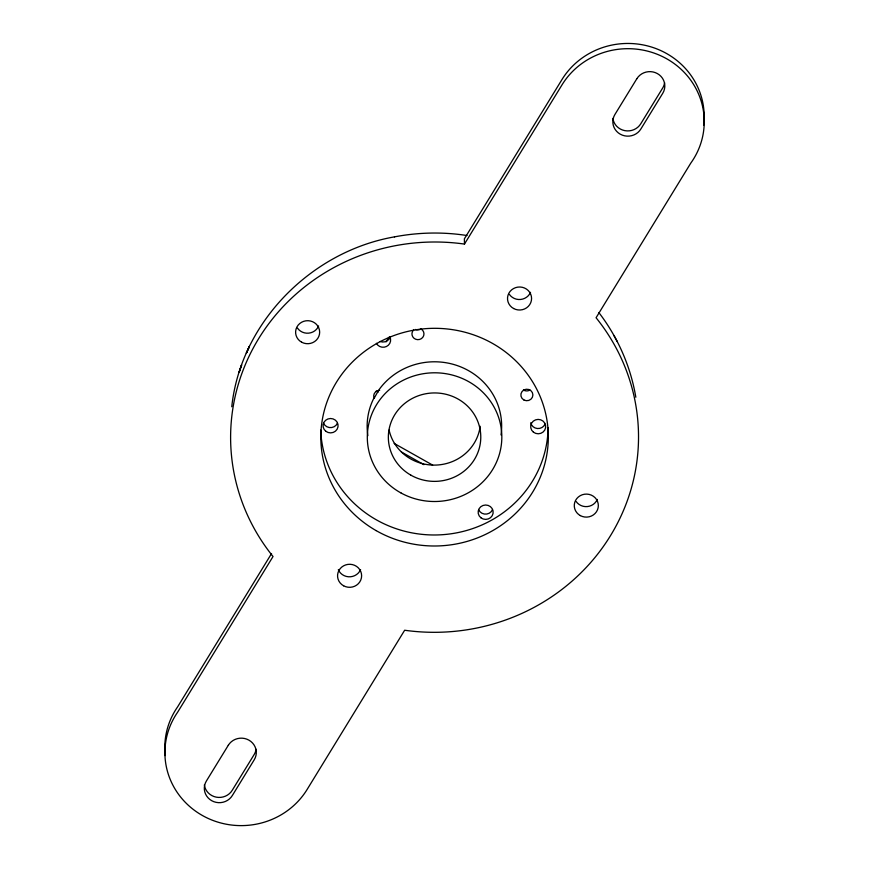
<?xml version="1.0" encoding="UTF-8"?>
<svg xmlns="http://www.w3.org/2000/svg" width="869" height="869" viewBox="0 0 869 869"><rect width="100%" height="100%" fill="white"/><g stroke="black" fill="none" stroke-linecap="round" stroke-linejoin="round"><path stroke-width="1.3" d="M231.762 406.757C240.735 322.203 311.536 251.315 394.537 236.857M271.552 553.553L177.624 706.855A76.374 73.083 -0.9 0 0 165.284 755.596M464.47 244.07L562.004 84.869A76.374 73.083 -0.9 0 1 668.891 60.07A76.374 73.083 -0.9 0 1 690.779 163.133L596.069 317.75A203.965 195.156 -0.9 0 1 610.494 535.662A203.965 195.156 -0.9 0 1 404.65 630.242L307.137 789.443A76.374 73.083 -0.9 0 1 200.75 814.535A76.374 73.083 -0.9 0 1 177.7 712.102L273.029 556.518A203.965 195.156 -0.9 0 1 258.658 338.628A203.965 195.156 -0.9 0 1 464.47 244.07L464.383 238.823L561.928 79.622A76.374 73.083 -0.9 0 1 652.261 47.274A76.374 73.083 -0.9 0 1 703.608 125.277M386.075 341.886L388.899 337.281M394.472 236.868C418.347 232.305 443.005 231.773 467.033 235.532M394.168 443.418L432.653 465.1M401.435 452.01L423.876 464.665M598.817 312.525C617.772 337.226 630.688 366.544 635.826 397.263M613.905 335.456L617.316 341.691M374.137 398.263L378.851 389.931A67.261 64.36 -0.9 0 1 458.636 366.077A67.261 64.36 -0.9 0 1 501.011 434.934M612.884 118.401A15.034 14.382 -0.9 0 0 624.789 130.632A15.034 14.382 -0.9 0 0 640.757 123.789L662.678 88.03A15.034 14.382 -0.9 0 0 664.6 82.772M204.356 784.924A15.034 14.382 -0.9 0 0 216.262 797.155A15.034 14.382 -0.9 0 0 232.229 790.312L254.15 754.553A15.034 14.382 -0.9 0 0 256.073 749.295M480.177 426.266A46.209 44.21 -0.9 0 1 436.281 465.067A46.209 44.21 -0.9 0 1 389.106 430.101M545.069 424.05A7.517 7.191 -0.9 0 1 530.731 422.779M389.996 337.53A7.517 7.191 -0.9 0 1 380.198 341.495M492.527 509.658A7.517 7.191 -0.9 0 1 478.623 509.712M337.454 423.149A7.517 7.191 -0.9 0 1 323.55 423.203M367.869 435.673A67.261 64.36 -0.9 0 1 373.996 397.904A6.018 5.757 -0.9 0 1 379.677 390.311M378.406 391.93A6.018 5.757 -0.9 0 1 376.223 391.072M421.128 328.916A6.018 5.757 -0.9 0 1 415.545 329.46M530.047 389.975A6.018 5.757 -0.9 0 1 523.399 389.975M597.285 499.436A12.025 11.503 -0.9 0 1 576.114 501.489M360.57 569.629A12.025 11.503 -0.9 0 1 338.313 569.716M318.608 326.027A12.025 11.503 -0.9 0 1 297.448 328.091M530.524 292.342A12.025 11.503 -0.9 0 1 509.364 294.395M548.133 427.765A113.752 108.842 -0.9 0 1 435.445 534.978A113.752 108.842 -0.9 0 1 320.715 430.079M421.28 329.112A6.018 5.757 -0.9 0 1 422.736 337.4A6.018 5.757 -0.9 0 1 413.981 338.237A6.018 5.757 -0.9 0 1 413.731 329.818M389.833 336.835A7.517 7.191 -0.9 0 1 386.488 346.492A7.517 7.191 -0.9 0 1 376.396 343.309M240.789 367.391L239.203 372.204L241.647 364.926L240.789 367.391M248.436 348.578L246.34 353.205L249.425 346.416L248.436 348.578M228.297 745.276L206.377 781.035A15.034 14.382 -0.9 0 0 211.732 800.707A15.034 14.382 -0.9 0 0 232.316 795.559L254.226 759.799A15.034 14.382 -0.9 0 0 248.871 740.116A15.034 14.382 -0.9 0 0 228.297 745.276M636.825 78.753L614.904 114.512A15.034 14.382 -0.9 0 0 620.26 134.184A15.034 14.382 -0.9 0 0 640.844 129.036L662.754 93.276A15.034 14.382 -0.9 0 0 657.399 73.593A15.034 14.382 -0.9 0 0 636.825 78.753M401.206 493.081A67.261 64.36 -0.9 0 0 501.826 436.77A67.261 64.36 -0.9 0 0 400.674 381.61A67.261 64.36 -0.9 0 0 401.206 493.081M410.809 475.115A46.209 44.21 -0.9 0 0 480.774 437.813A46.209 44.21 -0.9 0 0 412.123 398.534A46.209 44.21 -0.9 0 0 410.809 475.115M376.092 530.59A113.752 108.842 -0.9 0 0 548.306 438.78A113.752 108.842 -0.9 0 0 379.308 342.093A113.752 108.842 -0.9 0 0 376.092 530.59M513.579 308.506A12.025 11.503 -0.9 0 0 531.578 298.447A12.025 11.503 -0.9 0 0 513.492 288.573A12.025 11.503 -0.9 0 0 513.579 308.506M301.662 342.201A12.025 11.503 -0.9 0 0 319.662 332.143A12.025 11.503 -0.9 0 0 301.576 322.269A12.025 11.503 -0.9 0 0 301.662 342.201M580.329 515.599A12.025 11.503 -0.9 0 0 598.339 505.541A12.025 11.503 -0.9 0 0 580.253 495.667A12.025 11.503 -0.9 0 0 580.329 515.599M343.613 585.793A12.025 11.503 -0.9 0 0 361.623 575.734A12.025 11.503 -0.9 0 0 343.537 565.86A12.025 11.503 -0.9 0 0 343.613 585.793M523.888 399.968A6.018 5.757 -0.9 0 0 532.893 394.939A6.018 5.757 -0.9 0 0 523.844 389.996A6.018 5.757 -0.9 0 0 523.888 399.968M533.425 432.165A7.517 7.191 -0.9 0 0 545.602 427.754A7.517 7.191 -0.9 0 0 535.532 419.868A7.517 7.191 -0.9 0 0 533.425 432.165M480.883 517.772A7.517 7.191 -0.9 0 0 493.071 513.362A7.517 7.191 -0.9 0 0 483.001 505.476A7.517 7.191 -0.9 0 0 480.883 517.772M325.81 431.263A7.517 7.191 -0.9 0 0 337.998 426.842A7.517 7.191 -0.9 0 0 327.928 418.967A7.517 7.191 -0.9 0 0 325.81 431.263"/></g></svg>
